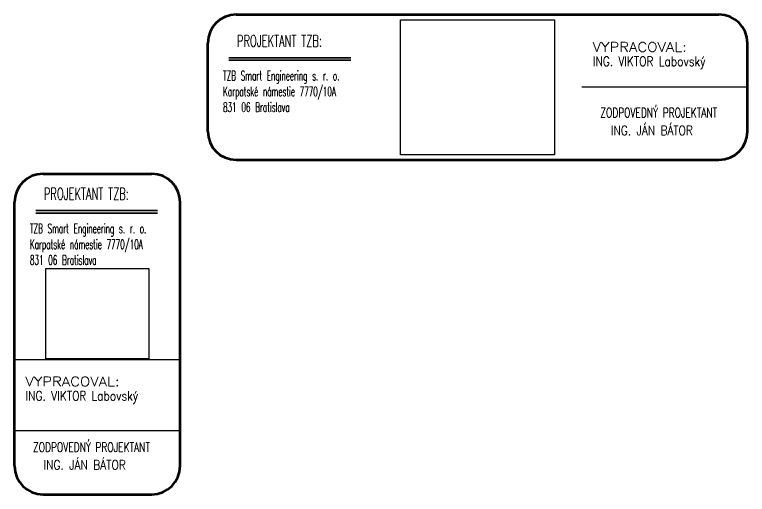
# Model space of a CAD drawing. Header units: millimetres. Extents: x 90740 to 167944, y -39332 to 25855.
# Drawn here: x 99692 to 107442, y -39332 to -34258 of the extents above; entities that cross this region are included whole.
import ezdxf

# ---------------------------------------------------------------- set-up
doc = ezdxf.new("R2010")
doc.units = ezdxf.units.MM
doc.layers.add('XR$2$Legenda_ Popis', color=7, linetype='Continuous', lineweight=25)
doc.styles.add('ROMANS', font='romans.shx', dxfattribs={"width": 0.65, "height": 100})
doc.styles.add('TXT', font='txt.shx')
picture_1 = doc.add_image_def('image1.png', size_in_pixel=(252, 221))

# ---------------------------------------------------------------- blocks, each defined once
blk = doc.blocks.new('pridavok vertikal')
at = {"layer": 'XR$2$Legenda_ Popis', "color": 7, "linetype": 'Continuous', "lineweight": 70}
for p, q in [((99992.1, -35940.9), (101142.1, -35940.9)), ((99692.1, -37160.2), (99692.1, -36240.9)), ((101442.1, -37160.2), (101442.1, -36240.9)), ((99692.1, -39032), (99692.1, -37160.2)), ((101442.1, -39032), (101442.1, -37160.2)), ((99992.1, -39332), (101142.1, -39332))]:
    blk.add_line(p, q, dxfattribs=at)
at = {"layer": 'XR$2$Legenda_ Popis', "color": 7, "linetype": 'Continuous', "lineweight": 35}
for p, q in [((99914.7, -36329.3), (101204.5, -36329.3)), ((99914.7, -36356.1), (101204.5, -36356.1))]:
    blk.add_line(p, q, dxfattribs=at)
at = {"layer": 'XR$2$Legenda_ Popis', "color": 7, "linetype": 'Continuous', "lineweight": 25}
for p, q in [((101442.1, -37910.2), (99692.1, -37910.2)), ((101442.1, -38660.2), (99692.1, -38660.2))]:
    blk.add_line(p, q, dxfattribs=at)
at = {"layer": 'XR$2$Legenda_ Popis', "color": 7, "linetype": 'Continuous', "lineweight": 70}
for centre, start, end in [((99992.1, -36240.9), 90, 180), ((101142.1, -36240.9), 0, 90), ((99992.1, -39032), 180, 270), ((101142.1, -39032), 270, 0)]:
    blk.add_arc(centre, 300, start, end, dxfattribs=at)
at = {"layer": 'XR$2$Legenda_ Popis', "color": 7, "linetype": 'Continuous', "lineweight": 25, "attachment_point": 7, "style": 'ROMANS'}
for s, insert, char_height, width in [('{\\W0.61;\\~\\~PROJEKTANT TZB:}', (99896.9, -36214.9), 125, 1211.978), ('\\W1.15;VYPRACOVAL:', (99806.4, -38188.2), 100, 1297.141), ('\\W0.70;ZODPOVEDNÝ\\~PROJEKTANT', (99887.1, -38883.4), 100, 1297.141)]:
    blk.add_mtext(s, dxfattribs=dict(at, insert=insert, char_height=char_height, width=width))
at = {"layer": 'XR$2$Legenda_ Popis', "linetype": 'Continuous', "lineweight": 25, "insert": (99853.7, -36903.5), "char_height": 100, "width": 1496.956, "attachment_point": 7, "style": 'TXT'}
blk.add_mtext('{\\W0.56;TZB Smart Engineering s. r. o.\\PKarpatské námestie 7770/10A 831 06 Bratislava}', dxfattribs=at)
at = {"layer": 'XR$2$Legenda_ Popis', "color": 7, "linetype": 'Continuous', "lineweight": 35, "char_height": 100, "attachment_point": 7, "style": 'ROMANS'}
for s, insert, width in [('{\\W0.82;ING.\\~VIKTOR Labovský}', (99807, -38373.1), 1461.203), ('{\\W0.82;ING. JÁN BÁTOR}', (99998.6, -39070.8), 1401.476)]:
    blk.add_mtext(s, dxfattribs=dict(at, insert=insert, width=width))
at = {"color": 7, "true_color": 0xffffff}
image = blk.add_image(picture_1, insert=(100021.1, -37900.2), size_in_units=(1092, 957.7), dxfattribs=at)
image.dxf.flags = 7
blk = doc.blocks.new('pridavok horizontal')
at = {"layer": 'XR$2$Legenda_ Popis', "color": 7, "linetype": 'Continuous', "lineweight": 70}
for p, q in [((102035, -34257.8), (107142.1, -34257.8)), ((101735, -35493.7), (101735, -34557.8)), ((107442.1, -35493.7), (107442.1, -34557.8)), ((102035, -35793.7), (107142.1, -35793.7))]:
    blk.add_line(p, q, dxfattribs=at)
at = {"layer": 'XR$2$Legenda_ Popis', "color": 7, "linetype": 'Continuous', "lineweight": 35}
for p, q in [((101957.6, -34712.8), (103247.4, -34712.8)), ((101957.6, -34739.6), (103247.4, -34739.6))]:
    blk.add_line(p, q, dxfattribs=at)
at = {"layer": 'XR$2$Legenda_ Popis', "color": 7, "linetype": 'Continuous', "lineweight": 25}
blk.add_line((107442.1, -35025.7), (105692.1, -35025.7), dxfattribs=at)
at = {"layer": 'XR$2$Legenda_ Popis', "color": 7, "linetype": 'Continuous', "lineweight": 70}
for centre, start, end in [((102035, -34557.8), 90, 180), ((107142.1, -34557.8), 0, 90), ((102035, -35493.7), 180, 270), ((107142.1, -35493.7), 270, 0)]:
    blk.add_arc(centre, 300, start, end, dxfattribs=at)
at = {"layer": 'XR$2$Legenda_ Popis', "color": 7, "linetype": 'Continuous', "lineweight": 25, "attachment_point": 7, "style": 'ROMANS'}
for s, insert, char_height, width in [('{\\W0.61;\\~\\~PROJEKTANT TZB:}', (101939.8, -34598.4), 125, 1211.978), ('\\W1.15;VYPRACOVAL:', (105806.4, -34649.9), 100, 1297.141), ('\\W0.70;ZODPOVEDNÝ\\~PROJEKTANT', (105887.1, -35345), 100, 1297.141)]:
    blk.add_mtext(s, dxfattribs=dict(at, insert=insert, char_height=char_height, width=width))
at = {"layer": 'XR$2$Legenda_ Popis', "color": 7, "linetype": 'Continuous', "lineweight": 35, "char_height": 100, "attachment_point": 7, "style": 'ROMANS'}
for s, insert, width in [('{\\W0.82;ING.\\~VIKTOR Labovský}', (105807, -34834.8), 1461.203), ('{\\W0.82;ING. JÁN BÁTOR}', (105998.6, -35532.4), 1401.476)]:
    blk.add_mtext(s, dxfattribs=dict(at, insert=insert, width=width))
at = {"layer": 'XR$2$Legenda_ Popis', "linetype": 'Continuous', "lineweight": 25, "insert": (101896.6, -35287), "char_height": 100, "width": 1496.956, "attachment_point": 7, "style": 'TXT'}
blk.add_mtext('{\\W0.56;TZB Smart Engineering s. r. o.\\PKarpatské námestie 7770/10A 831 06 Bratislava}', dxfattribs=at)
at = {"color": 7, "true_color": 0xffffff}
image = blk.add_image(picture_1, insert=(103773.9, -35740.1), size_in_units=(1629.2, 1428.8), dxfattribs=at)
image.dxf.flags = 7

msp = doc.modelspace()

# ---------------------------------------------------------------- block references
for name in ['pridavok horizontal', 'pridavok vertikal']:
    msp.add_blockref(name, (0, 0))

doc.saveas('drawing.dxf')
